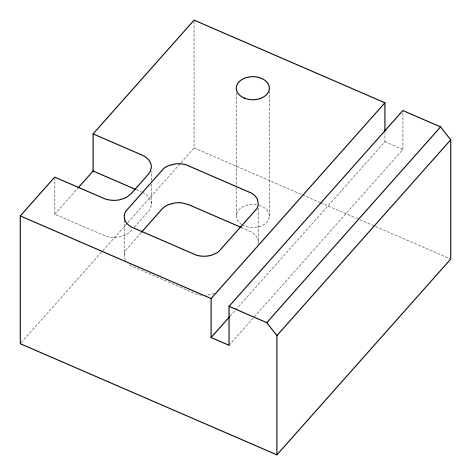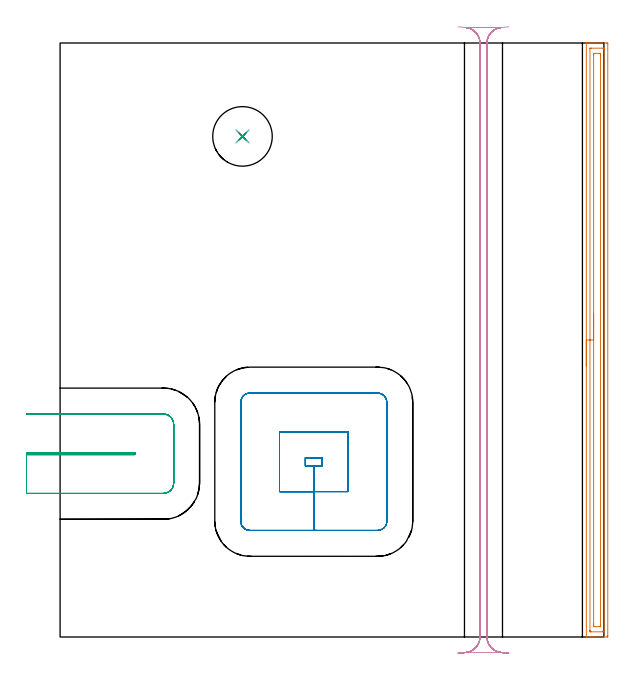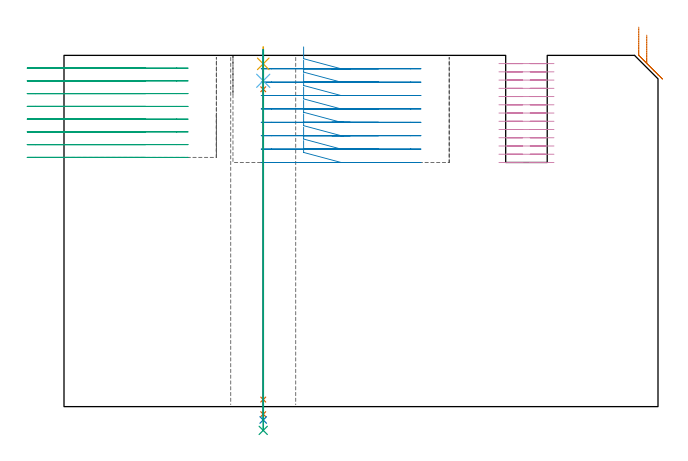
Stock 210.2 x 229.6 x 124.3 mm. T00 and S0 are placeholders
(PLAN: 9 operations, 7 tool changes, 32.4 min)
(1 AREA_MILL | FG_CHAMFER_SURFACE | UGT0205_001 | 5.74 min | 7913 mm3)
(2 MILL_RECTANGULAR_POCKET | POCKET_RECTANGULAR_STRAIGHT | UGT0201_094 | Follow Part, ap 5, ae 75% | 7.02 min | 205932 mm3)
(3 MILL_SLOT | SLOT_PARTIAL_RECTANGULAR | UGT0201_094 | Follow Part, ap 5, ae 75% | 4.32 min | 95623 mm3)
(4 MILL_RECTANGULAR_SLOT | SLOT_RECTANGULAR | NXT0201_011 | Follow Part, ap 3, ae 75% | 13.58 min | 127911 mm3)
(5 SPOT_DRILL | STEP1HOLE | NXT0321_9005460120000 | 0.05 min | 192 mm3)
(6 DRILL_BLIND_HOLE_INTO_CENTER | STEP1HOLE | NXT0301_125 | 0.05 min | 173 mm3)
(7 GUN_DRILL_THROUGH_HOLE | STEP1HOLE | UGT0307_001 | 0.56 min | 2255 mm3)
(8 SPADE_DRILL_TO_ENLARGE_THROUGH_HOLE | STEP1HOLE | UGT0306_005 | 0.53 min | 17890 mm3)
(9 DRILL_TO_ENLARGE_THROUGH_HOLE | STEP1HOLE | UGT0301_055 | 0.54 min | 31124 mm3)
(TOOL UGT0205_001 | Chamfer Mill 20 x 3 x 45 deg. | D20 FL50 Z2)
(TOOL UGT0201_094 | End mill 20 mm | D20 FL38 Z4)
(TOOL NXT0201_011 | ENDMILL 12mm [2P460-1200-NA 1630] | D12 FL38 Z6)
(TOOL NXT0321_9005460120000 | NC Spot Drill, 142deg, 12mm, Carbide, Uncoated | D12 PA142 FL30 Z2)
(TOOL NXT0301_125 | Carbide Drill 6mm [861.1-0600-018A1-GP GC34] | D6 PA150 FL18.7 Z2)
(TOOL UGT0307_001 | Gun Drill 5 mm | D5 PA130 FL24 Z1)
(TOOL UGT0306_005 | Spade Drill 14.5mm | D14.5 PA132 FL10 Z2)
(TOOL UGT0301_055 | Twist Drill 23 mm | D23 PA118 FL155 Z2)
(OP 1 AREA_MILL)
G17 G21 G94 G90
T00 M6
G54
G17 G0 G90 X203.4 Y104.8 S1061 M3
G43 Z134.3 H0
G94 G1 Y104.838 Z133.428 F250.
Y104.952 Z132.563
Y105.141 Z131.712
Y105.403 Z130.88
Y105.737 Z130.074
Y106.14 Z129.3
Y106.608 Z128.564
Y107.14 Z127.872
Y107.729 Z127.229
Y108.372 Z126.64
Y109.064 Z126.108
Y109.8 Z125.64
Y110.574 Z125.237
Y111.38 Z124.903
Y112.212 Z124.641
Y113.064 Z124.452
Y113.928 Z124.338
Y114.8 Z124.3
Y229.445
X203.403 Y229.59 Z124.288
X203.447 Y229.593 Z124.245
X203.808 Y229.6 Z123.891
X204.256 Z123.444
X204.877 Z122.818
X206.079 Z121.618
X206.659 Z121.035
X211.114 Z116.583
X211.407 Y229.598 Z116.29
X211.692 Y229.59 Z116.005
X211.699 Y229.305 Z115.999
X211.7 Y0.602 Z116.
X211.697 Y0.292 Z116.002
X211.691 Y0.01 Z116.006
X211.404 Y0. Z116.292
X206.659 Z121.035
X206.078 Z121.618
X205.768 Z121.928
X205.187 Z122.509
X204.877 Z122.818
X203.808 Z123.891
X203.447 Y0.007 Z124.245
X203.403 Y0.01 Z124.288
X203.4 Y0.155 Z124.3
Y114.8
X204.814 Z122.886
X204.815 Y227.34 Z122.885
X204.817 Y227.465 Z122.883
X204.82 Y227.548 Z122.88
X204.823 Y227.592 Z122.877
X204.83 Y227.593 Z122.87
X204.877 Y227.596 Z122.823
X205.383 Y227.6 Z122.317
X209.839 Y227.599 Z117.861
X210.223 Y227.592 Z117.477
X210.272 Y227.59 Z117.428
X210.28 Y227.402 Z117.42
X210.284 Y227.277 Z117.416
X210.285 Y227.214 Z117.415
X210.286 Y227.151 Z117.414
X210.285 Y2.261 Z117.415
X210.283 Y2.135 Z117.417
X210.28 Y2.052 Z117.42
X210.277 Y2.008 Z117.423
X210.27 Y2.007 Z117.43
X210.223 Y2.004 Z117.477
X209.717 Y2. Z117.983
X205.261 Y2.001 Z122.439
X204.877 Y2.008 Z122.823
X204.829 Y2.01 Z122.871
X204.82 Y2.198 Z122.88
X204.816 Y2.323 Z122.884
X204.815 Y2.386 Z122.885
X204.814 Y2.449 Z122.886
Y114.8
X206.228 Z121.472
X206.229 Y224.968 Z121.471
X206.23 Y225.43 Z121.47
X206.233 Y225.537 Z121.467
X206.235 Y225.582 Z121.465
X206.319 Y225.59 Z121.381
X206.491 Y225.598 Z121.209
X208.611 Y225.6 Z119.089
X208.724 Y225.598 Z118.976
X208.815 Y225.593 Z118.885
X208.865 Y225.589 Z118.835
X208.867 Y225.572 Z118.833
X208.87 Y225.43 Z118.83
X208.871 Y224.999 Z118.829
X208.872 Y224.538 Z118.828
X208.871 Y4.632 Z118.829
X208.87 Y4.17 Z118.83
X208.867 Y4.063 Z118.833
X208.865 Y4.018 Z118.835
X208.781 Y4.01 Z118.919
X208.609 Y4.002 Z119.091
X206.489 Y4. Z121.211
X206.376 Y4.002 Z121.324
X206.285 Y4.007 Z121.415
X206.235 Y4.011 Z121.465
X206.233 Y4.028 Z121.467
X206.231 Y4.17 Z121.469
X206.229 Y4.601 Z121.471
X206.228 Y5.062 Z121.472
Y114.8
Y115.672 Z121.51
Y116.536 Z121.623
Y117.388 Z121.812
Y118.22 Z122.075
Y119.026 Z122.408
Y119.8 Z122.811
Y120.536 Z123.28
Y121.228 Z123.811
Y121.871 Z124.4
Y122.46 Z125.044
Y122.992 Z125.736
Y123.46 Z126.472
Y123.863 Z127.245
Y124.197 Z128.051
Y124.459 Z128.883
Y124.648 Z129.735
Y124.762 Z130.6
Y124.8 Z131.472
G0 Z134.3
M5
M2
(OP 2 MILL_RECTANGULAR_POCKET)
G17 G21 G94 G90
T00 M6
G54
G17 G0 G90 X84.8 Y71.827 S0 M3
G43 Z134.3 H0
Z127.3
G94 G1 Y56.2 Z123.113 F250.
X98.05 Z119.562
Y66.2
X101.3 F500.
Y69.3
X94.8
Y66.2
X98.05
Y56.2
X111.3
Y79.3
X84.8
Y56.2
X98.05
Y41.2
X122.7
G3 X126.3 Y44.8 R3.6
G1 Y90.7
G3 X122.7 Y94.3 R3.6
G1 X73.4
G3 X69.8 Y90.7 R3.6
G1 Y44.8
G3 X73.4 Y41.2 R3.6
G1 X98.05
X99.05
G0 X84.8 Y71.827 Z122.562
G1 Y56.2 Z118.375 F250.
X98.05 Z114.825
Y66.2
X101.3 F500.
Y69.3
X94.8
Y66.2
X98.05
Y56.2
X111.3
Y79.3
X84.8
Y56.2
X98.05
Y41.2
X122.7
G3 X126.3 Y44.8 R3.6
G1 Y90.7
G3 X122.7 Y94.3 R3.6
G1 X73.4
G3 X69.8 Y90.7 R3.6
G1 Y44.8
G3 X73.4 Y41.2 R3.6
G1 X98.05
X99.05
G0 X84.8 Y71.827 Z117.825
G1 Y56.2 Z113.638 F250.
X98.05 Z110.087
Y66.2
X101.3 F500.
Y69.3
X94.8
Y66.2
X98.05
Y56.2
X111.3
Y79.3
X84.8
Y56.2
X98.05
Y41.2
X122.7
G3 X126.3 Y44.8 R3.6
G1 Y90.7
G3 X122.7 Y94.3 R3.6
G1 X73.4
G3 X69.8 Y90.7 R3.6
G1 Y44.8
G3 X73.4 Y41.2 R3.6
G1 X98.05
X99.05
G0 X84.8 Y71.827 Z113.087
G1 Y56.2 Z108.9 F250.
X98.05 Z105.35
Y66.2
X101.3 F500.
Y69.3
X94.8
Y66.2
X98.05
Y56.2
X111.3
Y79.3
X84.8
Y56.2
X98.05
Y41.2
X122.7
G3 X126.3 Y44.8 R3.6
G1 Y90.7
G3 X122.7 Y94.3 R3.6
G1 X73.4
G3 X69.8 Y90.7 R3.6
G1 Y44.8
G3 X73.4 Y41.2 R3.6
G1 X98.05
X99.05
G0 X84.8 Y71.827 Z108.35
G1 Y56.2 Z104.163 F250.
X98.05 Z100.612
Y66.2
X101.3 F500.
Y69.3
X94.8
Y66.2
X98.05
Y56.2
X111.3
Y79.3
X84.8
Y56.2
X98.05
Y41.2
X122.7
G3 X126.3 Y44.8 R3.6
G1 Y90.7
G3 X122.7 Y94.3 R3.6
G1 X73.4
G3 X69.8 Y90.7 R3.6
G1 Y44.8
G3 X73.4 Y41.2 R3.6
G1 X98.05
X99.05
G0 X84.8 Y71.827 Z103.612
G1 Y56.2 Z99.425 F250.
X98.05 Z95.875
Y66.2
X101.3 F500.
Y69.3
X94.8
Y66.2
X98.05
Y56.2
X111.3
Y79.3
X84.8
Y56.2
X98.05
Y41.2
X122.7
G3 X126.3 Y44.8 R3.6
G1 Y90.7
G3 X122.7 Y94.3 R3.6
G1 X73.4
G3 X69.8 Y90.7 R3.6
G1 Y44.8
G3 X73.4 Y41.2 R3.6
G1 X98.05
X99.05
G0 X84.8 Y71.827 Z98.875
G1 Y56.2 Z94.688 F250.
X98.05 Z91.137
Y66.2
X101.3 F500.
Y69.3
X94.8
Y66.2
X98.05
Y56.2
X111.3
Y79.3
X84.8
Y56.2
X98.05
Y41.2
X122.7
G3 X126.3 Y44.8 R3.6
G1 Y90.7
G3 X122.7 Y94.3 R3.6
G1 X73.4
G3 X69.8 Y90.7 R3.6
G1 Y44.8
G3 X73.4 Y41.2 R3.6
G1 X98.05
X99.05
G0 X84.8 Y71.827 Z94.137
G1 Y56.2 Z89.95 F250.
X98.05 Z86.4
Y66.2
X101.3 F500.
Y69.3
X94.8
Y66.2
X98.05
Y56.2
X111.3
Y79.3
X84.8
Y56.2
X98.05
Y41.2
X122.7
G3 X126.3 Y44.8 R3.6
G1 Y90.7
G3 X122.7 Y94.3 R3.6
G1 X73.4
G3 X69.8 Y90.7 R3.6
G1 Y44.8
G3 X73.4 Y41.2 R3.6
G1 X98.05
X99.05
G0 Z134.3
M5
M2
(OP 3 MILL_SLOT)
G17 G21 G94 G90
T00 M6
G54
G17 G0 G90 X-13. Y70.5 S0 M3
G43 Z134.3 H0
Z119.787
G94 G1 X-10. F250.
X28.9 F500.
Y71.2
X-10.
X-13. F250.
Y55.5
X-10.
X39.9 F500.
G3 X43.9 Y59.5 R4.
G1 Y82.2
G3 X39.9 Y86.2 R4.
G1 X-10.
X-13. F250.
G0 Y70.5 Z115.275
G1 X-10.
X28.9 F500.
Y71.2
X-10.
X-13. F250.
Y55.5
X-10.
X39.9 F500.
G3 X43.9 Y59.5 R4.
G1 Y82.2
G3 X39.9 Y86.2 R4.
G1 X-10.
X-13. F250.
G0 Y70.5 Z110.762
G1 X-10.
X28.9 F500.
Y71.2
X-10.
X-13. F250.
Y55.5
X-10.
X39.9 F500.
G3 X43.9 Y59.5 R4.
G1 Y82.2
G3 X39.9 Y86.2 R4.
G1 X-10.
X-13. F250.
G0 Y70.5 Z106.25
G1 X-10.
X28.9 F500.
Y71.2
X-10.
X-13. F250.
Y55.5
X-10.
X39.9 F500.
G3 X43.9 Y59.5 R4.
G1 Y82.2
G3 X39.9 Y86.2 R4.
G1 X-10.
X-13. F250.
G0 Y70.5 Z101.737
G1 X-10.
X28.9 F500.
Y71.2
X-10.
X-13. F250.
Y55.5
X-10.
X39.9 F500.
G3 X43.9 Y59.5 R4.
G1 Y82.2
G3 X39.9 Y86.2 R4.
G1 X-10.
X-13. F250.
G0 Y70.5 Z97.225
G1 X-10.
X28.9 F500.
Y71.2
X-10.
X-13. F250.
Y55.5
X-10.
X39.9 F500.
G3 X43.9 Y59.5 R4.
G1 Y82.2
G3 X39.9 Y86.2 R4.
G1 X-10.
X-13. F250.
G0 Y70.5 Z92.712
G1 X-10.
X28.9 F500.
Y71.2
X-10.
X-13. F250.
Y55.5
X-10.
X39.9 F500.
G3 X43.9 Y59.5 R4.
G1 Y82.2
G3 X39.9 Y86.2 R4.
G1 X-10.
X-13. F250.
G0 Y70.5 Z88.2
G1 X-10.
X28.9 F500.
Y71.2
X-10.
X-13. F250.
Y55.5
X-10.
X39.9 F500.
G3 X43.9 Y59.5 R4.
G1 Y82.2
G3 X39.9 Y86.2 R4.
G1 X-10.
X-13. F250.
G0 Z134.3
M5
M2
(OP 4 MILL_RECTANGULAR_SLOT)
G17 G21 G94 G90
T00 M6
G54
G17 G0 G90 X153.914 Y235.87 S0 M3
G43 Z134.3 H1
Z121.385
G94 G1 X156.899 Y235.57 F250.
G2 X162.3 Y229.6 R6. F500.
G1 Y0.
G2 X156.899 Y-5.97 R6.
G1 Y-6.
X170.401
Y-5.97
G2 X165. Y0. R6.
G1 Y229.6
G2 X170.401 Y235.57 R6.
G1 X173.386 Y235.87 F250.
G0 Z134.3
Y-6.27
Z118.469
G1 X170.401 Y-5.97
G2 X165. Y0. R6. F500.
G1 Y229.6
G2 X170.401 Y235.57 R6.
G1 Y235.6
X156.899
Y235.57
G2 X162.3 Y229.6 R6.
G1 Y0.
G2 X156.899 Y-5.97 R6.
G1 X153.914 Y-6.27 F250.
G0 X173.386 Z115.554
G1 X170.401 Y-5.97
G2 X165. Y0. R6. F500.
G1 Y229.6
G2 X170.401 Y235.57 R6.
G1 Y235.6
X156.899
Y235.57
G2 X162.3 Y229.6 R6.
G1 Y0.
G2 X156.899 Y-5.97 R6.
G1 X153.914 Y-6.27 F250.
G0 X173.386 Z112.638
G1 X170.401 Y-5.97
G2 X165. Y0. R6. F500.
G1 Y229.6
G2 X170.401 Y235.57 R6.
G1 Y235.6
X156.899
Y235.57
G2 X162.3 Y229.6 R6.
G1 Y0.
G2 X156.899 Y-5.97 R6.
G1 X153.914 Y-6.27 F250.
G0 X173.386 Z109.723
G1 X170.401 Y-5.97
G2 X165. Y0. R6. F500.
G1 Y229.6
G2 X170.401 Y235.57 R6.
G1 Y235.6
X156.899
Y235.57
G2 X162.3 Y229.6 R6.
G1 Y0.
G2 X156.899 Y-5.97 R6.
G1 X153.914 Y-6.27 F250.
G0 X173.386 Z106.808
G1 X170.401 Y-5.97
G2 X165. Y0. R6. F500.
G1 Y229.6
G2 X170.401 Y235.57 R6.
G1 Y235.6
X156.899
Y235.57
G2 X162.3 Y229.6 R6.
G1 Y0.
G2 X156.899 Y-5.97 R6.
G1 X153.914 Y-6.27 F250.
G0 X173.386 Z103.892
G1 X170.401 Y-5.97
G2 X165. Y0. R6. F500.
G1 Y229.6
G2 X170.401 Y235.57 R6.
G1 Y235.6
X156.899
Y235.57
G2 X162.3 Y229.6 R6.
G1 Y0.
G2 X156.899 Y-5.97 R6.
G1 X153.914 Y-6.27 F250.
G0 X173.386 Z100.977
G1 X170.401 Y-5.97
G2 X165. Y0. R6. F500.
G1 Y229.6
G2 X170.401 Y235.57 R6.
G1 Y235.6
X156.899
Y235.57
G2 X162.3 Y229.6 R6.
G1 Y0.
G2 X156.899 Y-5.97 R6.
G1 X153.914 Y-6.27 F250.
G0 X173.386 Z98.062
G1 X170.401 Y-5.97
G2 X165. Y0. R6. F500.
G1 Y229.6
G2 X170.401 Y235.57 R6.
G1 Y235.6
X156.899
Y235.57
G2 X162.3 Y229.6 R6.
G1 Y0.
G2 X156.899 Y-5.97 R6.
G1 X153.914 Y-6.27 F250.
G0 X173.386 Z95.146
G1 X170.401 Y-5.97
G2 X165. Y0. R6. F500.
G1 Y229.6
G2 X170.401 Y235.57 R6.
G1 Y235.6
X156.899
Y235.57
G2 X162.3 Y229.6 R6.
G1 Y0.
G2 X156.899 Y-5.97 R6.
G1 X153.914 Y-6.27 F250.
G0 X173.386 Z92.231
G1 X170.401 Y-5.97
G2 X165. Y0. R6. F500.
G1 Y229.6
G2 X170.401 Y235.57 R6.
G1 Y235.6
X156.899
Y235.57
G2 X162.3 Y229.6 R6.
G1 Y0.
G2 X156.899 Y-5.97 R6.
G1 X153.914 Y-6.27 F250.
G0 X173.386 Z89.315
G1 X170.401 Y-5.97
G2 X165. Y0. R6. F500.
G1 Y229.6
G2 X170.401 Y235.57 R6.
G1 Y235.6
X156.899
Y235.57
G2 X162.3 Y229.6 R6.
G1 Y0.
G2 X156.899 Y-5.97 R6.
G1 X153.914 Y-6.27 F250.
G0 X173.386 Z86.4
G1 X170.401 Y-5.97
G2 X165. Y0. R6. F500.
G1 Y229.6
G2 X170.401 Y235.57 R6.
G1 Y235.6
X156.899
Y235.57
G2 X162.3 Y229.6 R6.
G1 Y0.
G2 X156.899 Y-5.97 R6.
G1 X153.914 Y-6.27 F250.
G0 Z134.3
M5
M2
(OP 5 SPOT_DRILL)
G17 G21 G94 G90
T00 M6
G54
G17 G0 G90 X70.5 Y193.5 S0 M3
G43 Z134.3 H0
G94 G81 G98 Z121.3 F250. R127.3
G80
M5
M2
(OP 6 DRILL_BLIND_HOLE_INTO_CENTER)
G17 G21 G94 G90
T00 M6
G54
G17 G0 G90 X70.5 Y193.5 S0 M3
G43 Z134.3 H1
G94 G81 G98 Z115.3 F250. R126.3
G80
M5
M2
(OP 7 GUN_DRILL_THROUGH_HOLE)
G17 G21 G94 G90
T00 M6
G54
G17 G0 G90 X70.5 Y193.5 M8
G43 Z134.3 H0
Z121.49
S716 M3
G94 G1 Z112.304 F125. M26
G4 X.084
Z2.5 F250.
G4 X.084
Z-2.666 F125.
G4 X.084
M5
M9
G0 Z121.49
Z134.3
M2
(OP 8 SPADE_DRILL_TO_ENLARGE_THROUGH_HOLE)
G17 G21 G94 G90
T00 M6
G54
G17 G0 G90 X70.5 Y193.5 S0 M3
G43 Z134.3 H0
G94 G73 G98 Z-4.728 F250. Q14.336 R126.3
G80
M5
M2
(OP 9 DRILL_TO_ENLARGE_THROUGH_HOLE)
G17 G21 G94 G90
T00 M6
G54
G17 G0 G90 X70.5 Y193.5 S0 M3
G43 Z134.3 H0
G94 G73 G98 Z-8.41 F250. Q22.118 R126.3
G80
M5
M2
